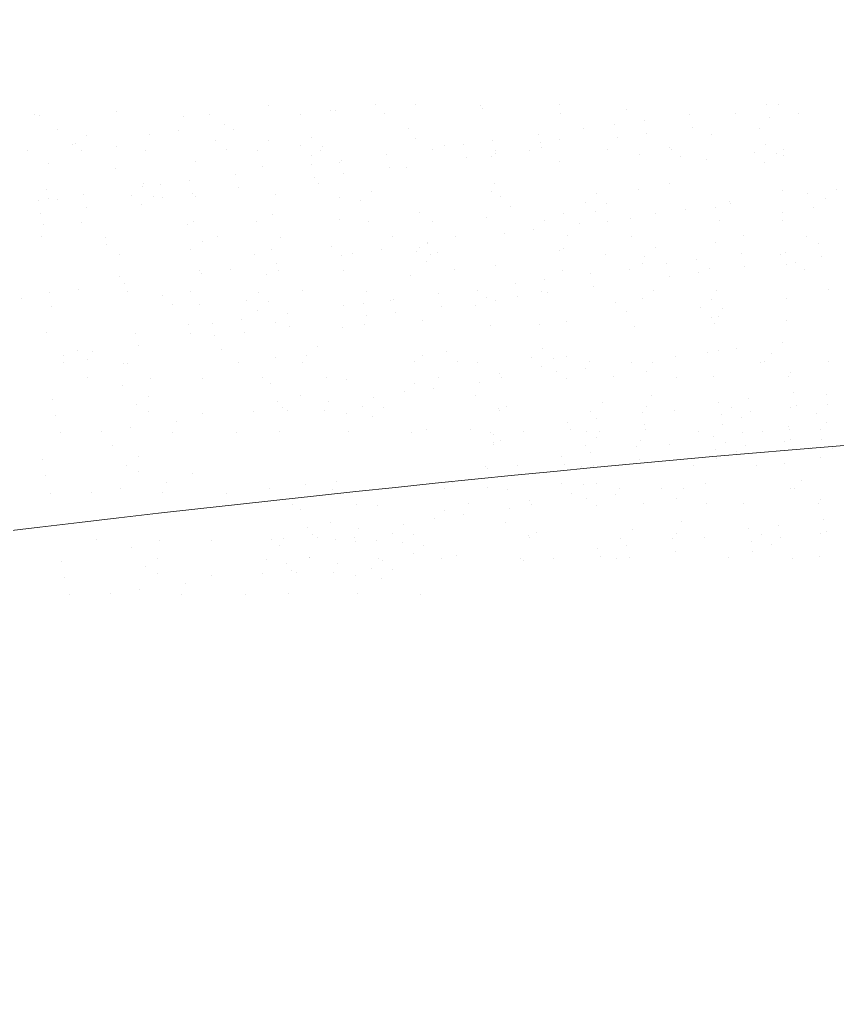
# Model space of a CAD drawing. Header units: millimetres. Extents: x -394 to 6212, y -2458 to 809.
# Drawn here: x 4936.03 to 4950.55, y -2274.2 to -2256.57 of the extents above; entities that cross this region are included whole.
import ezdxf

# ---------------------------------------------------------------- set-up
doc = ezdxf.new("R2010")
doc.units = ezdxf.units.MM
doc.layers.add('2', color=2, linetype='Continuous', lineweight=18, true_color=0xffff00)

msp = doc.modelspace()

# ---------------------------------------------------------------- linework, layer by layer
at = {"layer": '2'}
for p, q in [((4937.74601, -2258.19385), (4937.74601, -2258.19385)), ((4940.4469, -2258.09655), (4940.4469, -2258.09655)), ((4941.54141, -2258.17552), (4941.54141, -2258.17552)), ((4941.6384, -2258.1835), (4941.6384, -2258.1835)), ((4942.35439, -2258.06849), (4942.35439, -2258.06849)), ((4943.0645, -2258.06316), (4943.0645, -2258.06316)), ((4944.20949, -2258.09686), (4944.20949, -2258.09686)), ((4944.25599, -2258.15011), (4944.25599, -2258.15011)), ((4945.62258, -2258.07543), (4945.62258, -2258.07543)), ((4946.81408, -2258.16238), (4946.81408, -2258.16238)), ((4949.29239, -2258.07315), (4949.29239, -2258.07315)), ((4949.51497, -2258.06507), (4949.51497, -2258.06507)), ((4936.28527, -2258.24741), (4936.28527, -2258.24741)), ((4936.37941, -2258.26854), (4936.37941, -2258.26854)), ((4938.9375, -2258.28081), (4938.9375, -2258.28081)), ((4939.39941, -2258.24175), (4939.39941, -2258.24175)), ((4941.0209, -2258.24404), (4941.0209, -2258.24404)), ((4942.51355, -2258.23609), (4942.51355, -2258.23609)), ((4945.62769, -2258.23043), (4945.62769, -2258.23043)), ((4947.12112, -2258.35901), (4947.12112, -2258.35901)), ((4947.93411, -2258.25197), (4947.93411, -2258.25197)), ((4948.74183, -2258.22477), (4948.74183, -2258.22477)), ((4949.34048, -2258.29875), (4949.34048, -2258.29875)), ((4949.86099, -2258.23022), (4949.86099, -2258.23022)), ((4936.70696, -2258.51606), (4936.70696, -2258.51606)), ((4938.84964, -2258.5299), (4938.84964, -2258.5299)), ((4939.66262, -2258.42286), (4939.66262, -2258.42286)), ((4939.8211, -2258.5104), (4939.8211, -2258.5104)), ((4942.93525, -2258.50474), (4942.93525, -2258.50474)), ((4946.04939, -2258.49908), (4946.04939, -2258.49908)), ((4946.60061, -2258.42753), (4946.60061, -2258.42753)), ((4947.9822, -2258.47757), (4947.9822, -2258.47757)), ((4949.16353, -2258.49342), (4949.16353, -2258.49342)), ((4937.21668, -2258.61934), (4937.21668, -2258.61934)), ((4938.32913, -2258.59842), (4938.32913, -2258.59842)), ((4939.5146, -2258.70797), (4939.5146, -2258.70797)), ((4940.44085, -2258.71602), (4940.44085, -2258.71602)), ((4941.21813, -2258.65371), (4941.21813, -2258.65371)), ((4943.05845, -2258.68263), (4943.05845, -2258.68263)), ((4944.42935, -2258.71338), (4944.42935, -2258.71338)), ((4945.24234, -2258.60635), (4945.24234, -2258.60635)), ((4945.61654, -2258.6949), (4945.61654, -2258.6949)), ((4946.64871, -2258.65313), (4946.64871, -2258.65313)), ((4947.16922, -2258.5846), (4947.16922, -2258.5846)), ((4948.31743, -2258.59759), (4948.31743, -2258.59759)), ((4936.15786, -2258.88427), (4936.15786, -2258.88427)), ((4936.97085, -2258.77724), (4936.97085, -2258.77724)), ((4937.01759, -2258.77127), (4937.01759, -2258.77127)), ((4937.13282, -2258.88606), (4937.13282, -2258.88606)), ((4937.73996, -2258.81333), (4937.73996, -2258.81333)), ((4938.25894, -2258.89468), (4938.25894, -2258.89468)), ((4939.69892, -2258.87687), (4939.69892, -2258.87687)), ((4940.24697, -2258.8804), (4940.24697, -2258.8804)), ((4941.01905, -2258.80564), (4941.01905, -2258.80564)), ((4941.37308, -2258.88902), (4941.37308, -2258.88902)), ((4941.40245, -2258.8226), (4941.40245, -2258.8226)), ((4943.36111, -2258.87474), (4943.36111, -2258.87474)), ((4943.57503, -2258.79639), (4943.57503, -2258.79639)), ((4943.90884, -2258.78191), (4943.90884, -2258.78191)), ((4944.48722, -2258.88336), (4944.48722, -2258.88336)), ((4945.07948, -2258.89406), (4945.07948, -2258.89406)), ((4945.27857, -2258.74212), (4945.27857, -2258.74212)), ((4945.29043, -2258.83195), (4945.29043, -2258.83195)), ((4946.47525, -2258.86908), (4946.47525, -2258.86908)), ((4947.57648, -2258.83076), (4947.57648, -2258.83076)), ((4947.60136, -2258.8777), (4947.60136, -2258.8777)), ((4949.28002, -2258.7765), (4949.28002, -2258.7765)), ((4949.58939, -2258.86343), (4949.58939, -2258.86343)), ((4939.1577, -2259.08578), (4939.1577, -2259.08578)), ((4941.20337, -2258.97454), (4941.20337, -2258.97454)), ((4941.73758, -2259.06776), (4941.73758, -2259.06776)), ((4942.55056, -2258.96073), (4942.55056, -2258.96073)), ((4943.95694, -2259.00751), (4943.95694, -2259.00751)), ((4944.41669, -2259.00074), (4944.41669, -2259.00074)), ((4944.47745, -2258.93898), (4944.47745, -2258.93898)), ((4945.60818, -2259.0877), (4945.60818, -2259.0877)), ((4947.03428, -2258.96736), (4947.03428, -2258.96736)), ((4947.7608, -2258.99966), (4947.7608, -2258.99966)), ((4948.22577, -2259.05431), (4948.22577, -2259.05431)), ((4949.08093, -2258.92843), (4949.08093, -2258.92843)), ((4949.46434, -2258.94539), (4949.46434, -2258.94539)), ((4949.59237, -2258.97962), (4949.59237, -2258.97962)), ((4936.54011, -2259.11917), (4936.54011, -2259.11917)), ((4937.73161, -2259.20613), (4937.73161, -2259.20613)), ((4940.3492, -2259.17274), (4940.3492, -2259.17274)), ((4941.21707, -2259.13629), (4941.21707, -2259.13629)), ((4941.71579, -2259.09805), (4941.71579, -2259.09805)), ((4942.59866, -2259.18633), (4942.59866, -2259.18633)), ((4942.90729, -2259.18501), (4942.90729, -2259.18501)), ((4949.26525, -2259.09733), (4949.26525, -2259.09733)), ((4939.0458, -2259.42214), (4939.0458, -2259.42214)), ((4939.85879, -2259.31511), (4939.85879, -2259.31511)), ((4941.26516, -2259.36189), (4941.26516, -2259.36189)), ((4941.78567, -2259.29336), (4941.78567, -2259.29336)), ((4936.50847, -2259.58565), (4936.50847, -2259.58565)), ((4938.21201, -2259.53138), (4938.21201, -2259.53138)), ((4938.22507, -2259.4832), (4938.22507, -2259.4832)), ((4938.5253, -2259.49067), (4938.5253, -2259.49067)), ((4939.90689, -2259.54071), (4939.90689, -2259.54071)), ((4941.33921, -2259.47754), (4941.33921, -2259.47754)), ((4942.27244, -2259.6198), (4942.27244, -2259.6198)), ((4944.41064, -2259.62022), (4944.41064, -2259.62022)), ((4944.45335, -2259.47188), (4944.45335, -2259.47188)), ((4947.02823, -2259.58683), (4947.02823, -2259.58683)), ((4947.56749, -2259.46622), (4947.56749, -2259.46622)), ((4949.58632, -2259.5991), (4949.58632, -2259.5991)), ((4950.53872, -2259.58015), (4950.53872, -2259.58015)), ((4936.35403, -2259.77652), (4936.35403, -2259.77652)), ((4936.53406, -2259.73864), (4936.53406, -2259.73864)), ((4936.69279, -2259.75454), (4936.69279, -2259.75454)), ((4937.16702, -2259.66949), (4937.16702, -2259.66949)), ((4938.01292, -2259.68332), (4938.01292, -2259.68332)), ((4938.39633, -2259.70028), (4938.39633, -2259.70028)), ((4938.57339, -2259.71627), (4938.57339, -2259.71627)), ((4939.0939, -2259.64774), (4939.0939, -2259.64774)), ((4939.15166, -2259.70526), (4939.15166, -2259.70526)), ((4940.5689, -2259.67407), (4940.5689, -2259.67407)), ((4941.70974, -2259.71752), (4941.70974, -2259.71752)), ((4942.07335, -2259.77173), (4942.07335, -2259.77173)), ((4944.57036, -2259.70844), (4944.57036, -2259.70844)), ((4946.27389, -2259.65417), (4946.27389, -2259.65417)), ((4948.63079, -2259.79685), (4948.63079, -2259.79685)), ((4950.01822, -2259.64867), (4950.01822, -2259.64867)), ((4950.33432, -2259.74259), (4950.33432, -2259.74259)), ((4937.21511, -2259.89509), (4937.21511, -2259.89509)), ((4938.19724, -2259.85221), (4938.19724, -2259.85221)), ((4944.75467, -2259.87733), (4944.75467, -2259.87733)), ((4946.0748, -2259.8061), (4946.0748, -2259.8061)), ((4946.45821, -2259.82307), (4946.45821, -2259.82307)), ((4947.84695, -2259.93453), (4947.84695, -2259.93453)), ((4948.38647, -2259.90494), (4948.38647, -2259.90494)), ((4948.65994, -2259.8275), (4948.65994, -2259.8275)), ((4950.13524, -2259.89452), (4950.13524, -2259.89452)), ((4936.40213, -2260.00212), (4936.40213, -2260.00212)), ((4939.11479, -2260.14872), (4939.11479, -2260.14872)), ((4940.5099, -2260.02337), (4940.5099, -2260.02337)), ((4941.70139, -2260.11032), (4941.70139, -2260.11032)), ((4942.22894, -2260.14306), (4942.22894, -2260.14306)), ((4943.12749, -2259.98998), (4943.12749, -2259.98998)), ((4944.31898, -2260.07694), (4944.31898, -2260.07694)), ((4945.34308, -2260.1374), (4945.34308, -2260.1374)), ((4945.68558, -2260.00225), (4945.68558, -2260.00225)), ((4946.25912, -2259.975), (4946.25912, -2259.975)), ((4946.46919, -2260.14602), (4946.46919, -2260.14602)), ((4946.87707, -2260.0892), (4946.87707, -2260.0892)), ((4947.32644, -2260.00305), (4947.32644, -2260.00305)), ((4948.45722, -2260.13174), (4948.45722, -2260.13174)), ((4949.57796, -2259.9919), (4949.57796, -2259.9919)), ((4949.58333, -2260.14036), (4949.58333, -2260.14036)), ((4936.44241, -2260.19536), (4936.44241, -2260.19536)), ((4937.12676, -2260.16299), (4937.12676, -2260.16299)), ((4939.0005, -2260.20763), (4939.0005, -2260.20763)), ((4940.24091, -2260.15734), (4940.24091, -2260.15734)), ((4943.35505, -2260.15168), (4943.35505, -2260.15168)), ((4945.15518, -2260.28891), (4945.15518, -2260.28891)), ((4945.96816, -2260.18187), (4945.96816, -2260.18187)), ((4936.42235, -2260.42302), (4936.42235, -2260.42302)), ((4937.54846, -2260.43164), (4937.54846, -2260.43164)), ((4939.26631, -2260.49748), (4939.26631, -2260.49748)), ((4939.53649, -2260.41737), (4939.53649, -2260.41737)), ((4940.6626, -2260.42599), (4940.6626, -2260.42599)), ((4942.65063, -2260.41171), (4942.65063, -2260.41171)), ((4943.77674, -2260.42033), (4943.77674, -2260.42033)), ((4944.63467, -2260.35743), (4944.63467, -2260.35743)), ((4945.76477, -2260.40605), (4945.76477, -2260.40605)), ((4946.89088, -2260.41467), (4946.89088, -2260.41467)), ((4948.87892, -2260.40039), (4948.87892, -2260.40039)), ((4950.00503, -2260.40901), (4950.00503, -2260.40901)), ((4937.56278, -2260.55174), (4937.56278, -2260.55174)), ((4939.06723, -2260.64941), (4939.06723, -2260.64941)), ((4940.50385, -2260.64284), (4940.50385, -2260.64284)), ((4941.56423, -2260.58611), (4941.56423, -2260.58611)), ((4942.46341, -2260.64328), (4942.46341, -2260.64328)), ((4943.12144, -2260.60945), (4943.12144, -2260.60945)), ((4943.26776, -2260.53185), (4943.26776, -2260.53185)), ((4943.27639, -2260.53625), (4943.27639, -2260.53625)), ((4945.62466, -2260.67453), (4945.62466, -2260.67453)), ((4945.67953, -2260.62172), (4945.67953, -2260.62172)), ((4947.3282, -2260.62027), (4947.3282, -2260.62027)), ((4948.38042, -2260.52441), (4948.38042, -2260.52441)), ((4950.21438, -2260.54092), (4950.21438, -2260.54092)), ((4937.80295, -2260.74015), (4937.80295, -2260.74015)), ((4940.20704, -2260.74585), (4940.20704, -2260.74585)), ((4941.74855, -2260.75501), (4941.74855, -2260.75501)), ((4941.9429, -2260.71181), (4941.9429, -2260.71181)), ((4943.06868, -2260.68378), (4943.06868, -2260.68378)), ((4943.253, -2260.85268), (4943.253, -2260.85268)), ((4943.32118, -2260.74019), (4943.32118, -2260.74019)), ((4943.45208, -2260.70074), (4943.45208, -2260.70074)), ((4946.43532, -2260.73453), (4946.43532, -2260.73453)), ((4947.12911, -2260.7722), (4947.12911, -2260.7722)), ((4948.04312, -2260.82677), (4948.04312, -2260.82677)), ((4948.8561, -2260.71974), (4948.8561, -2260.71974)), ((4949.54946, -2260.72888), (4949.54946, -2260.72888)), ((4949.62611, -2260.7089), (4949.62611, -2260.7089)), ((4950.26248, -2260.76652), (4950.26248, -2260.76652)), ((4939.2207, -2261.01261), (4939.2207, -2261.01261)), ((4939.77163, -2260.99766), (4939.77163, -2260.99766)), ((4940.58462, -2260.89063), (4940.58462, -2260.89063)), ((4940.62873, -2261.0145), (4940.62873, -2261.0145)), ((4941.77879, -2261.02488), (4941.77879, -2261.02488)), ((4943.74287, -2261.00884), (4943.74287, -2261.00884)), ((4944.47968, -2260.92757), (4944.47968, -2260.92757)), ((4945.67117, -2261.01452), (4945.67117, -2261.01452)), ((4946.85702, -2261.00318), (4946.85702, -2261.00318)), ((4947.09727, -2260.89418), (4947.09727, -2260.89418)), ((4947.52261, -2260.8953), (4947.52261, -2260.8953)), ((4948.28877, -2260.98113), (4948.28877, -2260.98113)), ((4948.9042, -2260.94534), (4948.9042, -2260.94534)), ((4949.65536, -2260.90645), (4949.65536, -2260.90645)), ((4949.81043, -2260.8778), (4949.81043, -2260.8778)), ((4949.97116, -2260.99753), (4949.97116, -2260.99753)), ((4937.7946, -2261.13295), (4937.7946, -2261.13295)), ((4939.25112, -2261.06619), (4939.25112, -2261.06619)), ((4940.41219, -2261.09956), (4940.41219, -2261.09956)), ((4942.97028, -2261.11183), (4942.97028, -2261.11183)), ((4945.35135, -2261.18115), (4945.35135, -2261.18115)), ((4946.16433, -2261.07412), (4946.16433, -2261.07412)), ((4947.57071, -2261.1209), (4947.57071, -2261.1209)), ((4948.09121, -2261.05237), (4948.09121, -2261.05237)), ((4937.07986, -2261.35204), (4937.07986, -2261.35204)), ((4937.89284, -2261.24501), (4937.89284, -2261.24501)), ((4941.05459, -2261.3845), (4941.05459, -2261.3845)), ((4944.16874, -2261.37885), (4944.16874, -2261.37885)), ((4944.83084, -2261.24968), (4944.83084, -2261.24968)), ((4946.21243, -2261.29972), (4946.21243, -2261.29972)), ((4947.28288, -2261.37319), (4947.28288, -2261.37319)), ((4948.40899, -2261.38181), (4948.40899, -2261.38181)), ((4950.39702, -2261.36753), (4950.39702, -2261.36753)), ((4936.0611, -2261.52708), (4936.0611, -2261.52708)), ((4936.55935, -2261.42057), (4936.55935, -2261.42057)), ((4937.94045, -2261.39016), (4937.94045, -2261.39016)), ((4938.5581, -2261.46379), (4938.5581, -2261.46379)), ((4939.06656, -2261.39878), (4939.06656, -2261.39878)), ((4940.06255, -2261.56146), (4940.06255, -2261.56146)), ((4940.26164, -2261.40952), (4940.26164, -2261.40952)), ((4942.18071, -2261.39312), (4942.18071, -2261.39312)), ((4942.61854, -2261.55221), (4942.61854, -2261.55221)), ((4942.65957, -2261.53553), (4942.65957, -2261.53553)), ((4943.47256, -2261.4285), (4943.47256, -2261.4285)), ((4944.32207, -2261.49794), (4944.32207, -2261.49794)), ((4944.47363, -2261.54704), (4944.47363, -2261.54704)), ((4944.87893, -2261.47528), (4944.87893, -2261.47528)), ((4945.29485, -2261.38747), (4945.29485, -2261.38747)), ((4945.39944, -2261.40675), (4945.39944, -2261.40675)), ((4947.09122, -2261.51365), (4947.09122, -2261.51365)), ((4948.32352, -2261.53231), (4948.32352, -2261.53231)), ((4949.64931, -2261.52592), (4949.64931, -2261.52592)), ((4936.59706, -2261.66547), (4936.59706, -2261.66547)), ((4938.74242, -2261.63268), (4938.74242, -2261.63268)), ((4939.21465, -2261.63208), (4939.21465, -2261.63208)), ((4940.24687, -2261.73035), (4940.24687, -2261.73035)), ((4940.44596, -2261.57842), (4940.44596, -2261.57842)), ((4941.77274, -2261.64435), (4941.77274, -2261.64435)), ((4942.13907, -2261.60406), (4942.13907, -2261.60406)), ((4943.52065, -2261.6541), (4943.52065, -2261.6541)), ((4944.12298, -2261.64987), (4944.12298, -2261.64987)), ((4946.61999, -2261.58658), (4946.61999, -2261.58658)), ((4948.12443, -2261.68425), (4948.12443, -2261.68425)), ((4948.50784, -2261.70121), (4948.50784, -2261.70121)), ((4939.9678, -2261.88991), (4939.9678, -2261.88991)), ((4940.78079, -2261.78288), (4940.78079, -2261.78288)), ((4942.18716, -2261.82965), (4942.18716, -2261.82965)), ((4942.70767, -2261.76113), (4942.70767, -2261.76113)), ((4946.80431, -2261.75547), (4946.80431, -2261.75547)), ((4948.30875, -2261.85314), (4948.30875, -2261.85314)), ((4948.44946, -2261.83177), (4948.44946, -2261.83177)), ((4939.03269, -2261.9873), (4939.03269, -2261.9873)), ((4939.44729, -2261.95844), (4939.44729, -2261.95844)), ((4940.57289, -2261.95019), (4940.57289, -2261.95019)), ((4940.82888, -2262.00848), (4940.82888, -2262.00848)), ((4941.76438, -2262.03715), (4941.76438, -2262.03715)), ((4942.14684, -2261.98164), (4942.14684, -2261.98164)), ((4943.19048, -2261.9168), (4943.19048, -2261.9168)), ((4944.38198, -2262.00376), (4944.38198, -2262.00376)), ((4945.26098, -2261.97598), (4945.26098, -2261.97598)), ((4945.74857, -2261.92907), (4945.74857, -2261.92907)), ((4946.94006, -2262.01603), (4946.94006, -2262.01603)), ((4948.37512, -2261.97032), (4948.37512, -2261.97032)), ((4949.64096, -2261.91872), (4949.64096, -2261.91872)), ((4936.5054, -2262.12219), (4936.5054, -2262.12219)), ((4938.08901, -2262.13726), (4938.08901, -2262.13726)), ((4939.06349, -2262.13446), (4939.06349, -2262.13446)), ((4939.49539, -2262.18403), (4939.49539, -2262.18403)), ((4940.0159, -2262.11551), (4940.0159, -2262.11551)), ((4937.05642, -2262.43913), (4937.05642, -2262.43913)), ((4938.13711, -2262.36285), (4938.13711, -2262.36285)), ((4939.61241, -2262.42988), (4939.61241, -2262.42988)), ((4941.31594, -2262.37562), (4941.31594, -2262.37562)), ((4945.31739, -2262.40999), (4945.31739, -2262.40999)), ((4948.76895, -2262.40229), (4948.76895, -2262.40229)), ((4949.58193, -2262.29526), (4949.58193, -2262.29526)), ((4936.80361, -2262.53841), (4936.80361, -2262.53841)), ((4937.24074, -2262.60803), (4937.24074, -2262.60803)), ((4937.32412, -2262.46989), (4937.32412, -2262.46989)), ((4940.56684, -2262.56967), (4940.56684, -2262.56967)), ((4941.11686, -2262.52755), (4941.11686, -2262.52755)), ((4943.18443, -2262.53628), (4943.18443, -2262.53628)), ((4943.61386, -2262.46425), (4943.61386, -2262.46425)), ((4945.11831, -2262.56192), (4945.11831, -2262.56192)), ((4945.50171, -2262.57889), (4945.50171, -2262.57889)), ((4945.74252, -2262.54855), (4945.74252, -2262.54855)), ((4947.67429, -2262.55267), (4947.67429, -2262.55267)), ((4948.24844, -2262.47082), (4948.24844, -2262.47082)), ((4948.44342, -2262.45124), (4948.44342, -2262.45124)), ((4949.37783, -2262.49841), (4949.37783, -2262.49841)), ((4936.80828, -2262.65848), (4936.80828, -2262.65848)), ((4937.86595, -2262.66697), (4937.86595, -2262.66697)), ((4937.93439, -2262.6671), (4937.93439, -2262.6671)), ((4939.92242, -2262.65282), (4939.92242, -2262.65282)), ((4941.04853, -2262.66144), (4941.04853, -2262.66144)), ((4943.03656, -2262.64716), (4943.03656, -2262.64716)), ((4943.79818, -2262.63315), (4943.79818, -2262.63315)), ((4944.16268, -2262.65578), (4944.16268, -2262.65578)), ((4945.30263, -2262.73082), (4945.30263, -2262.73082)), ((4946.07717, -2262.75667), (4946.07717, -2262.75667)), ((4946.15071, -2262.6415), (4946.15071, -2262.6415)), ((4946.89016, -2262.64964), (4946.89016, -2262.64964)), ((4947.27682, -2262.65012), (4947.27682, -2262.65012)), ((4949.17874, -2262.65034), (4949.17874, -2262.65034)), ((4949.26485, -2262.63584), (4949.26485, -2262.63584)), ((4950.39096, -2262.64446), (4950.39096, -2262.64446)), ((4937.22998, -2262.92713), (4937.22998, -2262.92713)), ((4938.35609, -2262.93575), (4938.35609, -2262.93575)), ((4939.28369, -2262.93943), (4939.28369, -2262.93943)), ((4940.34412, -2262.92147), (4940.34412, -2262.92147)), ((4941.47023, -2262.93009), (4941.47023, -2262.93009)), ((4941.84178, -2262.9517), (4941.84178, -2262.9517)), ((4943.45826, -2262.91581), (4943.45826, -2262.91581)), ((4944.54267, -2262.85439), (4944.54267, -2262.85439)), ((4944.58437, -2262.92443), (4944.58437, -2262.92443)), ((4945.55667, -2262.8252), (4945.55667, -2262.8252)), ((4945.73417, -2262.94135), (4945.73417, -2262.94135)), ((4946.5724, -2262.91015), (4946.5724, -2262.91015)), ((4947.16027, -2262.821), (4947.16027, -2262.821)), ((4947.69851, -2262.91877), (4947.69851, -2262.91877)), ((4948.35176, -2262.90796), (4948.35176, -2262.90796)), ((4949.68654, -2262.90449), (4949.68654, -2262.90449)), ((4949.71836, -2262.83327), (4949.71836, -2262.83327)), ((4937.85759, -2263.05977), (4937.85759, -2263.05977)), ((4940.47518, -2263.02638), (4940.47518, -2263.02638)), ((4943.03327, -2263.03865), (4943.03327, -2263.03865)), ((4943.3854, -2263.11105), (4943.3854, -2263.11105)), ((4944.19839, -2263.00402), (4944.19839, -2263.00402)), ((4936.60628, -2263.30756), (4936.60628, -2263.30756)), ((4938.30982, -2263.25329), (4938.30982, -2263.25329)), ((4941.01466, -2263.24996), (4941.01466, -2263.24996)), ((4942.31127, -2263.28766), (4942.31127, -2263.28766)), ((4942.86489, -2263.17958), (4942.86489, -2263.17958)), ((4944.12881, -2263.2443), (4944.12881, -2263.2443)), ((4947.24295, -2263.23864), (4947.24295, -2263.23864)), ((4948.96512, -2263.29454), (4948.96512, -2263.29454)), ((4949.7781, -2263.18751), (4949.7781, -2263.18751)), ((4950.35709, -2263.23298), (4950.35709, -2263.23298)), ((4938.11073, -2263.40523), (4938.11073, -2263.40523)), ((4940.60773, -2263.34193), (4940.60773, -2263.34193)), ((4940.69363, -2263.46543), (4940.69363, -2263.46543)), ((4941.50661, -2263.3584), (4941.50661, -2263.3584)), ((4942.11218, -2263.4396), (4942.11218, -2263.4396)), ((4942.49559, -2263.45656), (4942.49559, -2263.45656)), ((4944.53662, -2263.47386), (4944.53662, -2263.47386)), ((4944.66817, -2263.43035), (4944.66817, -2263.43035)), ((4946.3717, -2263.37608), (4946.3717, -2263.37608)), ((4947.15422, -2263.44048), (4947.15422, -2263.44048)), ((4948.44461, -2263.36307), (4948.44461, -2263.36307)), ((4948.66962, -2263.46472), (4948.66962, -2263.46472)), ((4949.71231, -2263.45274), (4949.71231, -2263.45274)), ((4949.8262, -2263.41311), (4949.8262, -2263.41311)), ((4950.37315, -2263.41045), (4950.37315, -2263.41045)), ((4936.66005, -2263.59229), (4936.66005, -2263.59229)), ((4938.32222, -2263.52426), (4938.32222, -2263.52426)), ((4939.27764, -2263.5589), (4939.27764, -2263.5589)), ((4940.17312, -2263.53396), (4940.17312, -2263.53396)), ((4940.79205, -2263.51083), (4940.79205, -2263.51083)), ((4941.43636, -2263.5186), (4941.43636, -2263.5186)), ((4941.83573, -2263.57117), (4941.83573, -2263.57117)), ((4942.2965, -2263.60849), (4942.2965, -2263.60849)), ((4944.5505, -2263.51295), (4944.5505, -2263.51295)), ((4946.17261, -2263.52802), (4946.17261, -2263.52802)), ((4946.27334, -2263.64892), (4946.27334, -2263.64892)), ((4947.08633, -2263.54189), (4947.08633, -2263.54189)), ((4947.66464, -2263.50729), (4947.66464, -2263.50729)), ((4948.4927, -2263.58866), (4948.4927, -2263.58866)), ((4948.85394, -2263.63362), (4948.85394, -2263.63362)), ((4949.01321, -2263.52014), (4949.01321, -2263.52014)), ((4950.17407, -2263.56239), (4950.17407, -2263.56239)), ((4938.00186, -2263.81981), (4938.00186, -2263.81981)), ((4938.81484, -2263.71278), (4938.81484, -2263.71278)), ((4943.25348, -2263.84363), (4943.25348, -2263.84363)), ((4944.02911, -2263.85105), (4944.02911, -2263.85105)), ((4945.75283, -2263.71745), (4945.75283, -2263.71745)), ((4947.13442, -2263.76749), (4947.13442, -2263.76749)), ((4947.14325, -2263.84539), (4947.14325, -2263.84539)), ((4948.51246, -2263.75859), (4948.51246, -2263.75859)), ((4949.6784, -2263.79426), (4949.6784, -2263.79426)), ((4949.70395, -2263.84554), (4949.70395, -2263.84554)), ((4950.25739, -2263.83973), (4950.25739, -2263.83973)), ((4950.35838, -2263.73128), (4950.35838, -2263.73128)), ((4936.76005, -2263.90854), (4936.76005, -2263.90854)), ((4937.48135, -2263.88834), (4937.48135, -2263.88834)), ((4938.74808, -2263.89427), (4938.74808, -2263.89427)), ((4939.87419, -2263.90289), (4939.87419, -2263.90289)), ((4940.63588, -2263.87702), (4940.63588, -2263.87702)), ((4941.86222, -2263.88861), (4941.86222, -2263.88861)), ((4942.98833, -2263.89723), (4942.98833, -2263.89723)), ((4944.39455, -2263.89627), (4944.39455, -2263.89627)), ((4944.44497, -2263.93058), (4944.44497, -2263.93058)), ((4944.97636, -2263.88295), (4944.97636, -2263.88295)), ((4945.81156, -2263.8559), (4945.81156, -2263.8559)), ((4946.10248, -2263.89157), (4946.10248, -2263.89157)), ((4946.272, -2263.98284), (4946.272, -2263.98284)), ((4946.32144, -2263.87452), (4946.32144, -2263.87452)), ((4948.09051, -2263.87729), (4948.09051, -2263.87729)), ((4948.34491, -2263.96982), (4948.34491, -2263.96982)), ((4948.86542, -2263.9013), (4948.86542, -2263.9013)), ((4949.21662, -2263.88591), (4949.21662, -2263.88591)), ((4949.7265, -2264.01986), (4949.7265, -2264.01986)), ((4950.27345, -2264.01721), (4950.27345, -2264.01721)), ((4937.67764, -2264.13814), (4937.67764, -2264.13814)), ((4944.43693, -2264.08062), (4944.43693, -2264.08062)), ((4944.4508, -2264.1197), (4944.4508, -2264.1197)), ((4944.56847, -2264.0371), (4944.56847, -2264.0371)), ((4946.07292, -2264.13477), (4946.07292, -2264.13477)), ((4946.98663, -2264.14864), (4946.98663, -2264.14864)), ((4947.05452, -2264.04723), (4947.05452, -2264.04723)), ((4947.56495, -2264.11404), (4947.56495, -2264.11404)), ((4948.393, -2264.19542), (4948.393, -2264.19542)), ((4948.56992, -2264.07147), (4948.56992, -2264.07147)), ((4948.91351, -2264.12689), (4948.91351, -2264.12689)), ((4949.61261, -2264.0595), (4949.61261, -2264.0595)), ((4950.07437, -2264.16914), (4950.07437, -2264.16914)), ((4950.45777, -2264.18611), (4950.45777, -2264.18611)), ((4938.12987, -2264.33166), (4938.12987, -2264.33166)), ((4945.65314, -2264.3242), (4945.65314, -2264.3242)), ((4946.17364, -2264.25567), (4946.17364, -2264.25567)), ((4947.03473, -2264.37424), (4947.03473, -2264.37424)), ((4948.41276, -2264.36534), (4948.41276, -2264.36534)), ((4948.75424, -2264.24037), (4948.75424, -2264.24037)), ((4950.25869, -2264.33804), (4950.25869, -2264.33804)), ((4936.42633, -2264.38592), (4936.42633, -2264.38592)), ((4937.93078, -2264.48359), (4937.93078, -2264.48359)), ((4944.29486, -2264.50302), (4944.29486, -2264.50302)), ((4944.34527, -2264.53734), (4944.34527, -2264.53734)), ((4944.87667, -2264.4897), (4944.87667, -2264.4897)), ((4945.71187, -2264.46265), (4945.71187, -2264.46265)), ((4946.00278, -2264.49832), (4946.00278, -2264.49832)), ((4946.22174, -2264.48127), (4946.22174, -2264.48127)), ((4947.99081, -2264.48404), (4947.99081, -2264.48404)), ((4949.11692, -2264.49266), (4949.11692, -2264.49266)), ((4949.60425, -2264.4523), (4949.60425, -2264.4523)), ((4936.4801, -2264.67066), (4936.4801, -2264.67066)), ((4938.14227, -2264.60263), (4938.14227, -2264.60263)), ((4939.09769, -2264.63727), (4939.09769, -2264.63727)), ((4937.82191, -2264.89817), (4937.82191, -2264.89817)), ((4938.63489, -2264.79114), (4938.63489, -2264.79114)), ((4940.45666, -2264.9048), (4940.45666, -2264.9048)), ((4941.10108, -2264.82165), (4941.10108, -2264.82165)), ((4941.58278, -2264.91342), (4941.58278, -2264.91342)), ((4941.6511, -2264.77953), (4941.6511, -2264.77953)), ((4943.57081, -2264.89914), (4943.57081, -2264.89914)), ((4943.71867, -2264.78826), (4943.71867, -2264.78826)), ((4944.33242, -2264.88513), (4944.33242, -2264.88513)), ((4944.69692, -2264.90776), (4944.69692, -2264.90776)), ((4945.65255, -2264.8139), (4945.65255, -2264.8139)), ((4946.03596, -2264.83087), (4946.03596, -2264.83087)), ((4946.27676, -2264.80053), (4946.27676, -2264.80053)), ((4946.68495, -2264.89348), (4946.68495, -2264.89348)), ((4947.4244, -2264.90163), (4947.4244, -2264.90163)), ((4947.81106, -2264.9021), (4947.81106, -2264.9021)), ((4948.20854, -2264.80465), (4948.20854, -2264.80465)), ((4949.71298, -2264.90232), (4949.71298, -2264.90232)), ((4949.79909, -2264.88782), (4949.79909, -2264.88782)), ((4949.91207, -2264.75039), (4949.91207, -2264.75039)), ((4936.5801, -2264.98691), (4936.5801, -2264.98691)), ((4937.3014, -2264.9667), (4937.3014, -2264.9667)), ((4938.56813, -2264.97263), (4938.56813, -2264.97263)), ((4939.69424, -2264.98125), (4939.69424, -2264.98125)), ((4945.83687, -2264.9828), (4945.83687, -2264.9828)), ((4946.09091, -2265.07718), (4946.09091, -2265.07718)), ((4946.61142, -2265.00866), (4946.61142, -2265.00866)), ((4947.69451, -2265.07299), (4947.69451, -2265.07299)), ((4950.2526, -2265.08526), (4950.2526, -2265.08526)), ((4940.87836, -2265.17345), (4940.87836, -2265.17345)), ((4942.00447, -2265.18207), (4942.00447, -2265.18207)), ((4942.37602, -2265.20368), (4942.37602, -2265.20368)), ((4943.9925, -2265.16779), (4943.9925, -2265.16779)), ((4944.73263, -2265.256), (4944.73263, -2265.256)), ((4945.07692, -2265.10637), (4945.07692, -2265.10637)), ((4945.11861, -2265.17641), (4945.11861, -2265.17641)), ((4946.26841, -2265.19333), (4946.26841, -2265.19333)), ((4947.10664, -2265.16213), (4947.10664, -2265.16213)), ((4948.23275, -2265.17075), (4948.23275, -2265.17075)), ((4948.886, -2265.15994), (4948.886, -2265.15994)), ((4950.22079, -2265.15647), (4950.22079, -2265.15647)), ((4941.00943, -2265.27837), (4941.00943, -2265.27837)), ((4943.39914, -2265.43156), (4943.39914, -2265.43156)), ((4943.56752, -2265.29064), (4943.56752, -2265.29064)), ((4943.91964, -2265.36304), (4943.91964, -2265.36304)), ((4950.31234, -2265.43949), (4950.31234, -2265.43949)), ((4941.14198, -2265.59391), (4941.14198, -2265.59391)), ((4941.54891, -2265.50194), (4941.54891, -2265.50194)), ((4942.04086, -2265.61038), (4942.04086, -2265.61038)), ((4942.84551, -2265.53965), (4942.84551, -2265.53965)), ((4944.66305, -2265.49628), (4944.66305, -2265.49628)), ((4947.77719, -2265.49062), (4947.77719, -2265.49062)), ((4948.97885, -2265.61505), (4948.97885, -2265.61505)), ((4949.49936, -2265.54652), (4949.49936, -2265.54652)), ((4940.70736, -2265.78594), (4940.70736, -2265.78594)), ((4941.22787, -2265.71741), (4941.22787, -2265.71741)), ((4941.32629, -2265.76281), (4941.32629, -2265.76281)), ((4941.9706, -2265.77059), (4941.9706, -2265.77059)), ((4942.64642, -2265.69158), (4942.64642, -2265.69158)), ((4943.02983, -2265.70854), (4943.02983, -2265.70854)), ((4945.07087, -2265.72585), (4945.07087, -2265.72585)), ((4945.08474, -2265.76493), (4945.08474, -2265.76493)), ((4945.20241, -2265.68233), (4945.20241, -2265.68233)), ((4946.70686, -2265.78), (4946.70686, -2265.78)), ((4946.90594, -2265.62807), (4946.90594, -2265.62807)), ((4947.62057, -2265.79387), (4947.62057, -2265.79387)), ((4947.68846, -2265.69246), (4947.68846, -2265.69246)), ((4948.19889, -2265.75927), (4948.19889, -2265.75927)), ((4949.20386, -2265.7167), (4949.20386, -2265.7167)), ((4949.54745, -2265.77212), (4949.54745, -2265.77212)), ((4950.24655, -2265.70473), (4950.24655, -2265.70473)), ((4950.36044, -2265.66509), (4950.36044, -2265.66509)), ((4937.38978, -2265.8067), (4937.38978, -2265.8067)), ((4938.0174, -2265.93935), (4938.0174, -2265.93935)), ((4938.51589, -2265.81532), (4938.51589, -2265.81532)), ((4939.44349, -2265.81901), (4939.44349, -2265.81901)), ((4940.50392, -2265.80105), (4940.50392, -2265.80105)), ((4940.63499, -2265.90596), (4940.63499, -2265.90596)), ((4941.63003, -2265.80966), (4941.63003, -2265.80966)), ((4942.00158, -2265.83128), (4942.00158, -2265.83128)), ((4942.36997, -2265.82315), (4942.36997, -2265.82315)), ((4942.83074, -2265.86048), (4942.83074, -2265.86048)), ((4943.19308, -2265.91823), (4943.19308, -2265.91823)), ((4946.28708, -2265.96943), (4946.28708, -2265.96943)), ((4946.80758, -2265.9009), (4946.80758, -2265.9009)), ((4949.02694, -2265.84065), (4949.02694, -2265.84065)), ((4949.38818, -2265.8856), (4949.38818, -2265.8856)), ((4938.46962, -2266.13287), (4938.46962, -2266.13287)), ((4941.17013, -2266.129), (4941.17013, -2266.129)), ((4941.17447, -2266.12953), (4941.17447, -2266.12953)), ((4942.39646, -2266.14059), (4942.39646, -2266.14059)), ((4943.02469, -2266.05916), (4943.02469, -2266.05916)), ((4943.78772, -2266.09561), (4943.78772, -2266.09561)), ((4944.9288, -2266.14825), (4944.9288, -2266.14825)), ((4945.51061, -2266.13493), (4945.51061, -2266.13493)), ((4946.34581, -2266.10788), (4946.34581, -2266.10788)), ((4946.63672, -2266.14355), (4946.63672, -2266.14355)), ((4946.85568, -2266.1265), (4946.85568, -2266.1265)), ((4947.66866, -2266.01947), (4947.66866, -2266.01947)), ((4948.62475, -2266.12927), (4948.62475, -2266.12927)), ((4949.0467, -2266.01057), (4949.0467, -2266.01057)), ((4949.75086, -2266.13789), (4949.75086, -2266.13789)), ((4950.23819, -2266.09753), (4950.23819, -2266.09753)), ((4936.76608, -2266.18713), (4936.76608, -2266.18713)), ((4938.27053, -2266.2848), (4938.27053, -2266.2848)), ((4940.40843, -2266.15487), (4940.40843, -2266.15487)), ((4940.76753, -2266.22151), (4940.76753, -2266.22151)), ((4941.66642, -2266.23798), (4941.66642, -2266.23798)), ((4942.27198, -2266.31917), (4942.27198, -2266.31917)), ((4942.47107, -2266.16724), (4942.47107, -2266.16724)), ((4943.52258, -2266.14921), (4943.52258, -2266.14921)), ((4944.97921, -2266.18257), (4944.97921, -2266.18257)), ((4936.81985, -2266.47187), (4936.81985, -2266.47187)), ((4938.48202, -2266.40384), (4938.48202, -2266.40384)), ((4939.43744, -2266.43848), (4939.43744, -2266.43848)), ((4940.33292, -2266.41353), (4940.33292, -2266.41353)), ((4940.85343, -2266.34501), (4940.85343, -2266.34501)), ((4940.95185, -2266.3904), (4940.95185, -2266.3904)), ((4941.59616, -2266.39818), (4941.59616, -2266.39818)), ((4941.99553, -2266.45075), (4941.99553, -2266.45075)), ((4942.4563, -2266.48807), (4942.4563, -2266.48807)), ((4942.65539, -2266.33614), (4942.65539, -2266.33614)), ((4938.97464, -2266.59236), (4938.97464, -2266.59236)), ((4936.91985, -2266.78812), (4936.91985, -2266.78812)), ((4937.64115, -2266.76791), (4937.64115, -2266.76791)), ((4938.16166, -2266.69939), (4938.16166, -2266.69939)), ((4938.90788, -2266.77384), (4938.90788, -2266.77384)), ((4940.03399, -2266.78246), (4940.03399, -2266.78246)), ((4940.79569, -2266.75659), (4940.79569, -2266.75659)), ((4942.02202, -2266.76818), (4942.02202, -2266.76818)), ((4943.14814, -2266.7768), (4943.14814, -2266.7768))]:
    msp.add_line(p, q, dxfattribs=at)
msp.add_open_spline([(4769.60969, -2239.09753), (4777.4175, -2256.39801), (4786.07109, -2265.01876), (4813.35317, -2272.45293), (4873.1156, -2275.37176), (4927.29378, -2265.8987), (4982.83014, -2261.12349), (5033.0687, -2271.2269), (5054.77347, -2247.95205), (5058.63387, -2236.52227)], degree=3, knots=[2.1012099, 2.1012099, 2.1012099, 2.1012099, 38.63866485, 85.31157277, 139.19870969, 206.24166053, 252.06473455, 308.88312213, 343.05627831, 343.05627831, 343.05627831, 343.05627831], dxfattribs=at)

doc.saveas('drawing.dxf')
